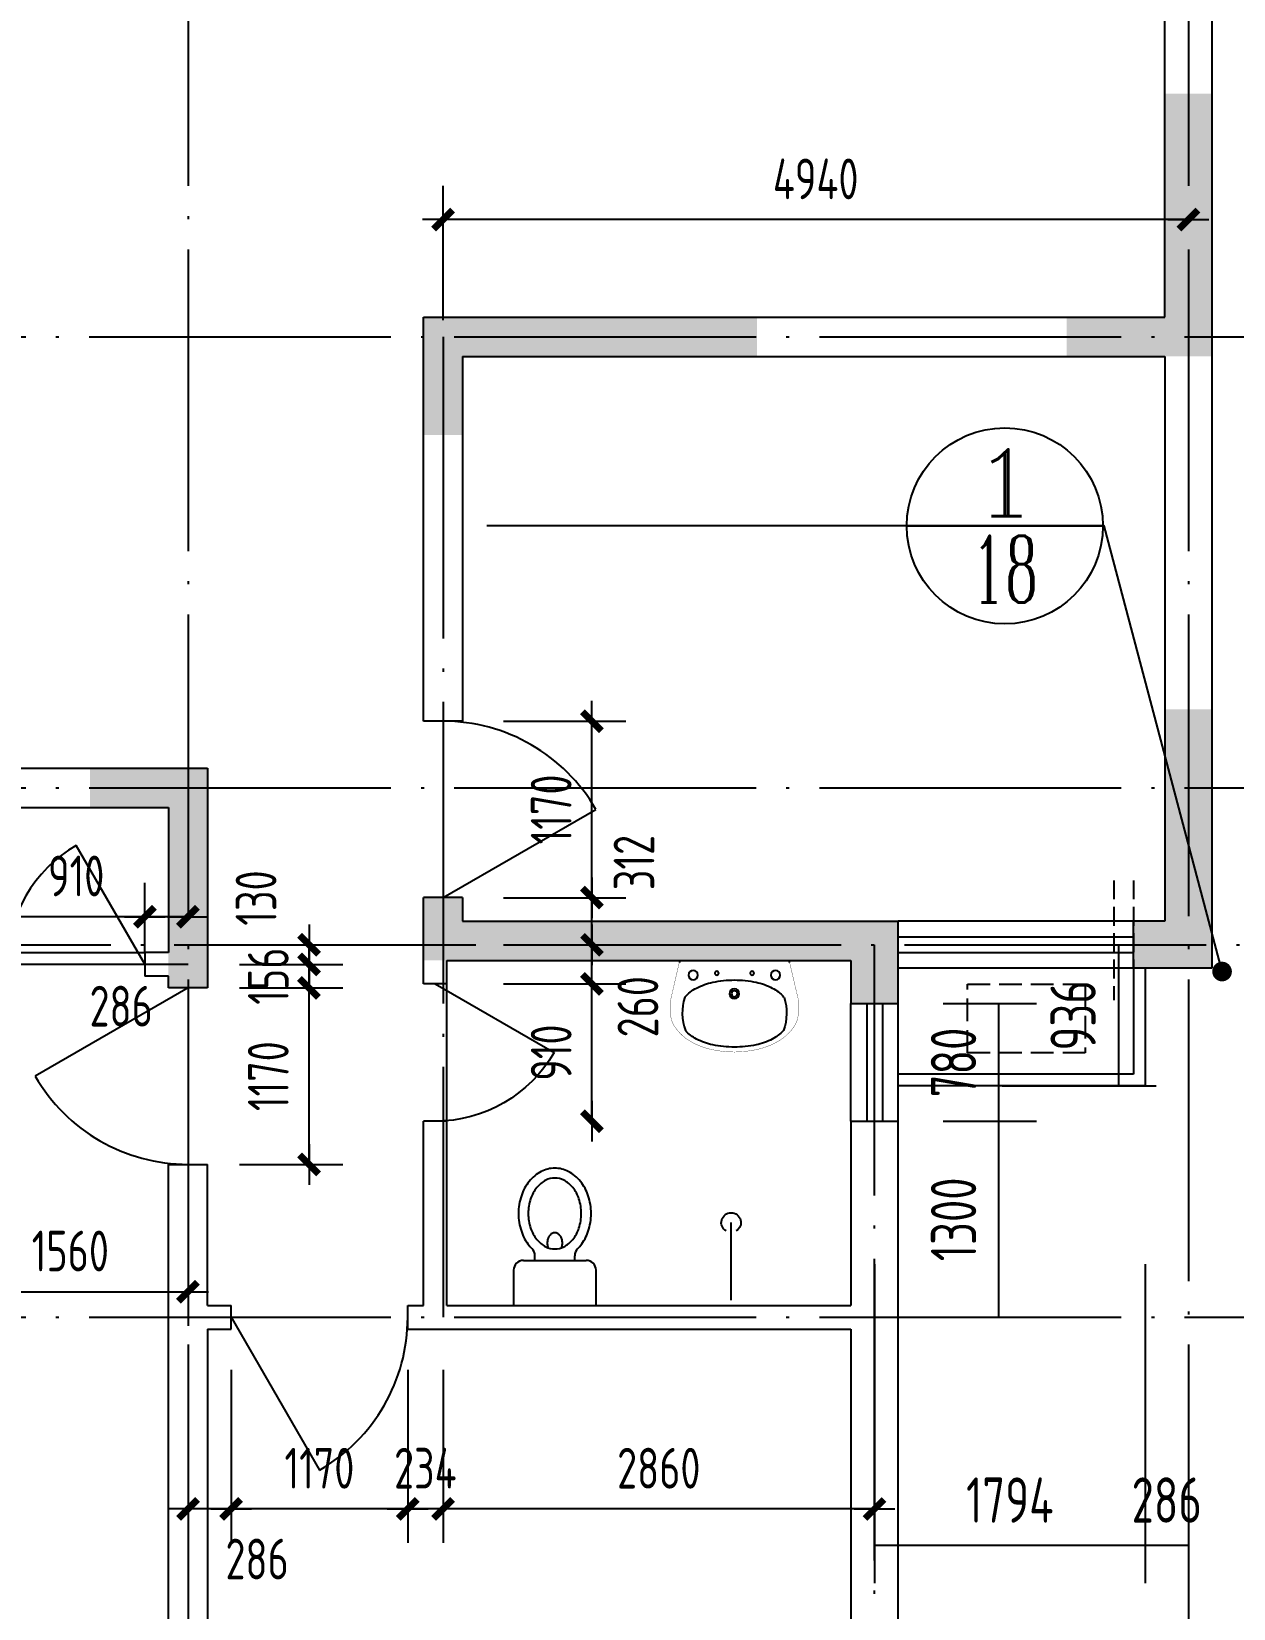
# Model space of a CAD drawing. Extents: x -726032 to 135930, y -151624 to 587044.
# Drawn here: x -674191 to -666225, y 498822 to 509276 of the extents above; entities that cross this region are included whole.
import ezdxf
from ezdxf.enums import TextEntityAlignment as Align

# ---------------------------------------------------------------- set-up
doc = ezdxf.new("R2010")
doc.units = 0
doc.header["$LTSCALE"] = 1000
doc.header["$MEASUREMENT"] = 0
doc.linetypes.add('DASH', pattern=[0.35, 0.25, -0.1])
doc.linetypes.add('DOTE', pattern=[2.42, 2, -0.2, 0.02, -0.2])
doc.layers.get('0').update_dxf_attribs({"linetype": 'CONTINUOUS'})
doc.layers.get('DEFPOINTS').update_dxf_attribs({"color": 1, "linetype": 'CONTINUOUS'})
for name, color, linetype in [('COLUMN', 170, 'CONTINUOUS'), ('DOTE', 8, 'DOTE'), ('GROUND', 45, 'CONTINUOUS'), ('LVTRY', 6, 'CONTINUOUS'), ('PUB_DIM', 245, 'CONTINUOUS'), ('ROOF', 4, 'CONTINUOUS'), ('WALL', 255, 'CONTINUOUS'), ('WINDOW', 155, 'CONTINUOUS'), ('WINDOW_TEXT', 7, 'CONTINUOUS'), ('引线', 213, 'CONTINUOUS'), ('空调', 245, 'CONTINUOUS')]:
    doc.layers.add(name, color=color, linetype=linetype)
doc.styles.add('COMP', font='COMPLEX', dxfattribs={"bigfont": 'hztxt'})
doc.styles.add('DIM_FONT', font='isocp.shx', dxfattribs={"width": 0.8})
doc.styles.add('SIMPLEX', font='SIMPLEX.SHX')
doc.dimstyles.new('DIMA', dxfattribs={"dimtxt": 300, "dimasz": 1, "dimexe": 250, "dimexo": 300, "dimgap": 150, "dimtad": 1, "dimdec": 0, "dimzin": 0, "dimdsep": 46, "dimtxsty": 'DIM_FONT', "dimcen": 0.09, "dimse1": 1, "dimclrt": 142, "dimadec": 0, "dimazin": 0, "dimtfac": 1, "dimtdec": 0, "dimtix": 1, "dimtmove": 2, "dimatfit": 3, "dimfxl": 1, "dimtolj": 1, "dimtzin": 0, "dimarcsym": 0})
doc.dimstyles.new('DIMB', dxfattribs={"dimtxt": 300, "dimasz": 1, "dimexe": 250, "dimexo": 300, "dimgap": 150, "dimtad": 1, "dimdec": 0, "dimzin": 0, "dimdsep": 46, "dimtxsty": 'DIM_FONT', "dimcen": 0.09, "dimse2": 1, "dimclrt": 142, "dimadec": 0, "dimazin": 0, "dimtfac": 1, "dimtdec": 0, "dimtix": 1, "dimtmove": 2, "dimatfit": 3, "dimfxl": 1, "dimtolj": 1, "dimtzin": 0, "dimarcsym": 0})
doc.dimstyles.new('DIMN', dxfattribs={"dimtxt": 300, "dimasz": 1, "dimexe": 250, "dimexo": 300, "dimgap": 150, "dimtad": 1, "dimdec": 0, "dimzin": 0, "dimdsep": 46, "dimtxsty": 'DIM_FONT', "dimcen": 0.09, "dimclrt": 142, "dimadec": 0, "dimazin": 0, "dimtfac": 1, "dimtdec": 0, "dimtix": 1, "dimtmove": 2, "dimatfit": 3, "dimfxl": 1, "dimtolj": 1, "dimtzin": 0, "dimarcsym": 0})

# ---------------------------------------------------------------- blocks, each defined once
blk = doc.blocks.new('*D3699')
at = {"layer": 'DEFPOINTS', "color": 0, "transparency": 16777216}
for p in [(-666810, 501404), (-666524, 501404), (-666524, 499241)]:
    blk.add_point(p, dxfattribs=at)
at = {"layer": 'PUB_DIM', "color": 0, "lineweight": -2, "transparency": 16777216}
for p, q in [((-666810, 501104), (-666810, 498991)), ((-666811, 499241), (-666812, 499241)), ((-666810, 499241), (-666524, 499241)), ((-666523, 499241), (-666522, 499241))]:
    blk.add_line(p, q, dxfattribs=at)
at = {"layer": 'PUB_DIM', "color": 0, "transparency": 16777216}
for points in [[(-666811, 499242), (-666811, 499241), (-666810, 499241)], [(-666523, 499242), (-666523, 499241), (-666524, 499241)]]:
    blk.add_solid(points, dxfattribs=at)
at = {"layer": 'PUB_DIM', "color": 142, "transparency": 16777216, "insert": (-666667, 499541), "char_height": 300, "attachment_point": 5, "style": 'DIM_FONT'}
blk.add_mtext('\\A1;286', dxfattribs=at)
blk = doc.blocks.new('_DIMX')
blk.add_line((-150, 0), (150, 0))
at = {"const_width": 50}
blk.add_lwpolyline([(-70, -70), (70, 70)], dxfattribs=at)
blk = doc.blocks.new('*D2237')
at = {"layer": 'DEFPOINTS', "color": 0, "transparency": 16777216}
for p in [(-673154, 500674), (-672868, 500674), (-673154, 499482)]:
    blk.add_point(p, dxfattribs=at)
at = {"layer": 'PUB_DIM', "color": 0, "lineweight": -2, "transparency": 16777216}
for p, q in [((-673154, 500404), (-673154, 499257)), ((-672869, 499482), (-673153, 499482))]:
    blk.add_line(p, q, dxfattribs=at)
at = {"layer": 'PUB_DIM', "color": 0, "lineweight": -2, "transparency": 16777216, "xscale": 0.9, "yscale": 0.9, "zscale": 0.9, "rotation": 180}
blk.add_blockref('_DIMX', (-673154, 499482), dxfattribs=at)
at = {"layer": 'PUB_DIM', "color": 0, "lineweight": -2, "transparency": 16777216, "xscale": 0.9, "yscale": 0.9, "zscale": 0.9}
blk.add_blockref('_DIMX', (-672868, 499482), dxfattribs=at)
at = {"layer": 'PUB_DIM', "color": 142, "transparency": 16777216, "insert": (-672696, 499150), "char_height": 270, "attachment_point": 5, "style": 'DIM_FONT'}
blk.add_mtext('\\A1;286', dxfattribs=at)
blk = doc.blocks.new('*D985')
at = {"layer": 'DEFPOINTS', "color": 0, "transparency": 16777216}
for p in [(-668604, 501404), (-666810, 501404), (-666810, 499241)]:
    blk.add_point(p, dxfattribs=at)
at = {"layer": 'PUB_DIM', "color": 0, "lineweight": -2, "transparency": 16777216}
for p, q in [((-668604, 501104), (-668604, 498991)), ((-666810, 501104), (-666810, 498991)), ((-668603, 499241), (-666811, 499241))]:
    blk.add_line(p, q, dxfattribs=at)
at = {"layer": 'PUB_DIM', "color": 0, "transparency": 16777216}
for points in [[(-668603, 499242), (-668603, 499241), (-668604, 499241)], [(-666811, 499242), (-666811, 499241), (-666810, 499241)]]:
    blk.add_solid(points, dxfattribs=at)
at = {"layer": 'PUB_DIM', "color": 142, "transparency": 16777216, "insert": (-667707, 499541), "char_height": 300, "attachment_point": 5, "style": 'DIM_FONT'}
blk.add_mtext('\\A1;1794', dxfattribs=at)
blk = doc.blocks.new('*D2324')
at = {"layer": 'DEFPOINTS', "color": 0, "transparency": 16777216}
for p in [(-671464, 500674), (-668604, 500674), (-671464, 499482)]:
    blk.add_point(p, dxfattribs=at)
at = {"layer": 'PUB_DIM', "color": 0, "lineweight": -2, "transparency": 16777216}
for p, q in [((-671464, 500404), (-671464, 499257)), ((-668605, 499482), (-671463, 499482))]:
    blk.add_line(p, q, dxfattribs=at)
at = {"layer": 'PUB_DIM', "color": 0, "lineweight": -2, "transparency": 16777216, "xscale": 0.9, "yscale": 0.9, "zscale": 0.9, "rotation": 180}
blk.add_blockref('_DIMX', (-671464, 499482), dxfattribs=at)
at = {"layer": 'PUB_DIM', "color": 0, "lineweight": -2, "transparency": 16777216, "xscale": 0.9, "yscale": 0.9, "zscale": 0.9}
blk.add_blockref('_DIMX', (-668604, 499482), dxfattribs=at)
at = {"layer": 'PUB_DIM', "color": 142, "transparency": 16777216, "insert": (-670034, 499752), "char_height": 270, "attachment_point": 5, "style": 'DIM_FONT'}
blk.add_mtext('\\A1;2860', dxfattribs=at)
blk = doc.blocks.new('M_E11')
for p, q in [((-280, -10), (-280, 0)), ((280, 0), (280, -10)), ((-250.5, -188.9), (-250.5, -185.7)), ((-247.8, -182.8), (-250.2, -184.9))]:
    blk.add_line(p, q)
at = {"const_width": 1.5}
for points in [[(-280, 0), (280, 0)], [(-325.7, -199.5), (-280, -5)], [(325.7, -203.7), (280, -5)]]:
    blk.add_lwpolyline(points, dxfattribs=at)
for points in [[(253, -188.3, 0.098208), (193.2, -140.8, 0.066287), (110.4, -111.4, 0.052428), (0, -99.8, 0.052428), (-110.4, -111.4, 0.066287), (-193.2, -140.8, 0.093876), (-250.8, -185.7, 0.171377)], [(-249.5, -357.7, 0.091341), (-193.2, -401.2, 0.066287), (-110.4, -430.6, 0.052428), (0, -442.2, 0.052428), (110.4, -430.6, 0.066287), (193.2, -401.2, 0.091756), (249.7, -357.5, 0.171377)]]:
    blk.add_lwpolyline(points, format="xyb")
for points in [[(-325.7, -199.5, 0.008223), (-325.7, -203.7, 0.149285)], [(-325.7, -265.7, 0.149285), (-304.4, -336.6, 0.107079), (-230.9, -407.7, 0.075625), (-131, -450.5, 0.062436), (-0.8, -467.3, 0.062436), (129.6, -451.5, 0.075625), (229.8, -409.6, 0.107079), (303.8, -339.1, 0.149285), (325.7, -268.3, 0.005205), (325.7, -265.7, 0.086596)]]:
    blk.add_lwpolyline(points, format="xyb", dxfattribs=at)
at = {"const_width": 1.5, "flags": 128}
for points in [[(-325.7, -203.7), (-325.7, -268.3)], [(325.7, -203.7), (325.7, -268.3)]]:
    blk.add_lwpolyline(points, dxfattribs=at)
at = {"flags": 128}
for points in [[(-253, -188.3, 0.172546), (-249.7, -357.5, 0.726395)], [(253, -188.3, -0.172546), (249.7, -357.5, -0.726395)]]:
    blk.add_lwpolyline(points, format="xyb", dxfattribs=at)
for centre, radius in [((-210, -75), 24), ((-210, -75), 24), ((-210, -75), 24), ((-90, -65), 10), ((90, -65), 10), ((210, -75), 24), ((0, -170), 25), ((0, -170), 15)]:
    blk.add_circle(centre, radius)
blk.add_arc((-249.5, -185.7), 1, 131.32236, 180)
at = {"width": 0.8, "flags": 9}
for tag in ['XSIZE', 'YSIZE']:
    blk.add_attdef(tag, (0, 0), '', height=0.5, dxfattribs=at)
blk = doc.blocks.new('_LV5')
for p, q in [((210.1, 0), (-210.1, 0)), ((-210.1, 0), (-210.1, -180)), ((210.1, -180), (210.1, 0)), ((160.1, -230), (-160.1, -230)), ((-101.4, -230), (-101.4, -254.3)), ((101.4, -230), (101.4, -254.1))]:
    blk.add_line(p, q)
blk.add_lwpolyline([(-135.1, -469.4, 0.080312), (-123, -544.2, 0.089014), (-91.8, -601.5, 0.104918), (-45.6, -639.3, 0.119812), (0.1, -650.4, 0.119812), (45.8, -639.3, 0.104918), (92, -601.5, 0.089014), (123.2, -544.2, 0.080312), (135.3, -469.4, 0.080312), (123.2, -394.6, 0.089014), (92, -337.3, 0.104918), (45.8, -299.5, 0.119812), (0.1, -288.4, 0.119812), (-45.6, -299.5, 0.104918), (-91.8, -337.3, 0.089014), (-123, -394.6, 0.080312)], format="xyb", close=True)
for points in [[(-38.7, -318.5, 0.073567), (-35.6, -339.5, 0.084454), (-27.4, -356, 0.10642), (-14.1, -367.8, 0.129709), (0, -371.5, 0.129709), (14.1, -367.8, 0.10642), (27.4, -356, 0.084454), (35.6, -339.5, 0.073567), (38.7, -318.5, 0.073567), (35.6, -297.5, 0.014016), (34.7, -294.6, 0.10642)], [(-34.7, -294.7, 0.013578), (-35.6, -297.5, 0.073567), (-38.7, -318.5, 0.073567)]]:
    blk.add_lwpolyline(points, format="xyb")
for centre, radius, start, end in [((-160.1, -180), 50, 180, 270), ((160.1, -180), 50, 270, 0), ((52.2, -452.8), 234.6, 141.28635, 161.63333), ((20.4, -427.3), 193.8, 134.81437, 141.28635), ((-151.4, -254.3), 50, 314.81437, 0), ((151.4, -254.1), 50, 180, 225.25549), ((-20.2, -427.3), 193.8, 38.71365, 45.25549), ((-52, -452.8), 234.6, 18.36667, 38.71365), ((102.3, -469.4), 287.4, 161.63333, 180), ((-102.1, -469.4), 287.4, 0, 18.36667), ((102.3, -469.4), 287.4, 180, 198.36667), ((-102.1, -469.4), 287.4, 341.63333, 0), ((52.2, -486), 234.6, 198.36667, 218.71365), ((-52, -486), 234.6, 321.28635, 341.63333), ((20.4, -511.6), 193.8, 218.71365, 242.67141), ((-20.2, -511.6), 193.8, 297.32859, 321.28635), ((0.1, -550.8), 149.6, 242.67141, 270), ((0.1, -550.8), 149.6, 270, 297.32859)]:
    blk.add_arc(centre, radius, start, end)
blk = doc.blocks.new('_LV10')
blk.add_line((0, -37), (0, -432))
blk.add_arc((0, -432), 50, 121.03319, 58.96681)
blk = doc.blocks.new('_DBLK')
blk.add_line((-0.5, 0), (0, -0.866))
blk.add_arc((-0.5, 0), 1, 300, 0)
at = {"layer": 'WINDOW_TEXT', "style": 'SIMPLEX', "flags": 9}
blk.add_attdef('A', text='', height=1, dxfattribs=at).set_placement((0, 1.5), align=Align.MIDDLE)
blk = doc.blocks.new('*D2325')
at = {"layer": 'DEFPOINTS', "color": 0, "transparency": 16777216}
for p in [(-671334, 503534), (-670477, 503534), (-671334, 503222)]:
    blk.add_point(p, dxfattribs=at)
at = {"layer": 'PUB_DIM', "color": 0, "lineweight": -2, "transparency": 16777216}
for p, q in [((-671064, 503534), (-670252, 503534)), ((-670477, 503223), (-670477, 503534))]:
    blk.add_line(p, q, dxfattribs=at)
at = {"layer": 'PUB_DIM', "color": 0, "lineweight": -2, "transparency": 16777216, "xscale": 0.9, "yscale": 0.9, "zscale": 0.9}
for p, rotation in [((-670477, 503534), 90), ((-670477, 503222), 270)]:
    blk.add_blockref('_DIMX', p, dxfattribs=dict(at, rotation=rotation))
at = {"layer": 'PUB_DIM', "color": 142, "transparency": 16777216, "insert": (-670198, 503767), "char_height": 270, "attachment_point": 5, "rotation": 90, "style": 'DIM_FONT'}
blk.add_mtext('\\A1;312', dxfattribs=at)
blk = doc.blocks.new('*D2326')
at = {"layer": 'DEFPOINTS', "color": 0, "transparency": 16777216}
for p in [(-671334, 503222), (-670477, 503222), (-671334, 502962)]:
    blk.add_point(p, dxfattribs=at)
at = {"layer": 'PUB_DIM', "color": 0, "lineweight": -2, "transparency": 16777216}
for p, q in [((-671064, 503222), (-670252, 503222)), ((-670477, 503223), (-670477, 503224)), ((-670477, 502962), (-670477, 503222)), ((-670477, 502962), (-670477, 502961))]:
    blk.add_line(p, q, dxfattribs=at)
at = {"layer": 'PUB_DIM', "color": 0, "lineweight": -2, "transparency": 16777216, "xscale": 0.9, "yscale": 0.9, "zscale": 0.9}
for p, rotation in [((-670477, 503222), 270), ((-670477, 502962), 90)]:
    blk.add_blockref('_DIMX', p, dxfattribs=dict(at, rotation=rotation))
at = {"layer": 'PUB_DIM', "color": 142, "transparency": 16777216, "insert": (-670172, 502811), "char_height": 270, "attachment_point": 5, "rotation": 90, "style": 'DIM_FONT'}
blk.add_mtext('\\A1;260', dxfattribs=at)
blk = doc.blocks.new('*D2327')
at = {"layer": 'DEFPOINTS', "color": 0, "transparency": 16777216}
for p in [(-671334, 504704), (-670477, 504704), (-671334, 503534)]:
    blk.add_point(p, dxfattribs=at)
at = {"layer": 'PUB_DIM', "color": 0, "lineweight": -2, "transparency": 16777216}
for p, q in [((-671064, 504704), (-670252, 504704)), ((-670477, 503535), (-670477, 504704))]:
    blk.add_line(p, q, dxfattribs=at)
at = {"layer": 'PUB_DIM', "color": 0, "lineweight": -2, "transparency": 16777216, "xscale": 0.9, "yscale": 0.9, "zscale": 0.9}
for p, rotation in [((-670477, 504704), 90), ((-670477, 503534), 270)]:
    blk.add_blockref('_DIMX', p, dxfattribs=dict(at, rotation=rotation))
at = {"layer": 'PUB_DIM', "color": 142, "transparency": 16777216, "insert": (-670747, 504119), "char_height": 270, "attachment_point": 5, "rotation": 90, "style": 'DIM_FONT'}
blk.add_mtext('\\A1;1170', dxfattribs=at)
blk = doc.blocks.new('*D2328')
at = {"layer": 'DEFPOINTS', "color": 0, "transparency": 16777216}
for p in [(-671334, 502962), (-670477, 502962), (-671334, 502052)]:
    blk.add_point(p, dxfattribs=at)
at = {"layer": 'PUB_DIM', "color": 0, "lineweight": -2, "transparency": 16777216}
for p, q in [((-671064, 502962), (-670252, 502962)), ((-670477, 502053), (-670477, 502962))]:
    blk.add_line(p, q, dxfattribs=at)
at = {"layer": 'PUB_DIM', "color": 0, "lineweight": -2, "transparency": 16777216, "xscale": 0.9, "yscale": 0.9, "zscale": 0.9}
for p, rotation in [((-670477, 502962), 90), ((-670477, 502052), 270)]:
    blk.add_blockref('_DIMX', p, dxfattribs=dict(at, rotation=rotation))
at = {"layer": 'PUB_DIM', "color": 142, "transparency": 16777216, "insert": (-670747, 502507), "char_height": 270, "attachment_point": 5, "rotation": 90, "style": 'DIM_FONT'}
blk.add_mtext('\\A1;910', dxfattribs=at)
blk = doc.blocks.new('_WBLK')
for p, q in [((-0.5, 0.5), (0.5, 0.5)), ((0.5, 0.1667), (-0.5, 0.1667)), ((0.5, -0.1667), (-0.5, -0.1667)), ((-0.5, -0.5), (0.5, -0.5))]:
    blk.add_line(p, q)
at = {"layer": 'WINDOW_TEXT', "style": 'SIMPLEX', "flags": 9}
blk.add_attdef('A', text='', height=1, dxfattribs=at).set_placement((0, 1.5), align=Align.MIDDLE)
blk = doc.blocks.new('*D2329')
at = {"layer": 'DEFPOINTS', "color": 0, "transparency": 16777216}
for p in [(-674350, 503408), (-674350, 502897), (-673440, 502897)]:
    blk.add_point(p, dxfattribs=at)
at = {"layer": 'PUB_DIM', "color": 0, "lineweight": -2, "transparency": 16777216}
for p, q in [((-674350, 503167), (-674350, 503633)), ((-673441, 503408), (-674349, 503408))]:
    blk.add_line(p, q, dxfattribs=at)
at = {"layer": 'PUB_DIM', "color": 0, "lineweight": -2, "transparency": 16777216, "xscale": 0.9, "yscale": 0.9, "zscale": 0.9, "rotation": 180}
blk.add_blockref('_DIMX', (-674350, 503408), dxfattribs=at)
at = {"layer": 'PUB_DIM', "color": 0, "lineweight": -2, "transparency": 16777216, "xscale": 0.9, "yscale": 0.9, "zscale": 0.9}
blk.add_blockref('_DIMX', (-673440, 503408), dxfattribs=at)
at = {"layer": 'PUB_DIM', "color": 142, "transparency": 16777216, "insert": (-673895, 503678), "char_height": 270, "attachment_point": 5, "style": 'DIM_FONT'}
blk.add_mtext('\\A1;910', dxfattribs=at)
blk = doc.blocks.new('*D2330')
at = {"layer": 'DEFPOINTS', "color": 0, "transparency": 16777216}
for p in [(-673440, 503408), (-673440, 502897), (-673154, 502897)]:
    blk.add_point(p, dxfattribs=at)
at = {"layer": 'PUB_DIM', "color": 0, "lineweight": -2, "transparency": 16777216}
for p, q in [((-673440, 503167), (-673440, 503633)), ((-673155, 503408), (-673439, 503408))]:
    blk.add_line(p, q, dxfattribs=at)
at = {"layer": 'PUB_DIM', "color": 0, "lineweight": -2, "transparency": 16777216, "xscale": 0.9, "yscale": 0.9, "zscale": 0.9, "rotation": 180}
blk.add_blockref('_DIMX', (-673440, 503408), dxfattribs=at)
at = {"layer": 'PUB_DIM', "color": 0, "lineweight": -2, "transparency": 16777216, "xscale": 0.9, "yscale": 0.9, "zscale": 0.9}
blk.add_blockref('_DIMX', (-673154, 503408), dxfattribs=at)
at = {"layer": 'PUB_DIM', "color": 142, "transparency": 16777216, "insert": (-673597, 502815), "char_height": 270, "attachment_point": 5, "style": 'DIM_FONT'}
blk.add_mtext('\\A1;286', dxfattribs=at)
blk = doc.blocks.new('*D1084')
at = {"layer": 'DEFPOINTS', "color": 0, "transparency": 16777216}
for p in [(-673154, 501792), (-674714, 501532), (-673154, 500922)]:
    blk.add_point(p, dxfattribs=at)
at = {"layer": 'PUB_DIM', "color": 0, "lineweight": -2, "transparency": 16777216}
for p, q in [((-673154, 501522), (-673154, 500697)), ((-674714, 501262), (-674714, 500697)), ((-674713, 500922), (-673155, 500922))]:
    blk.add_line(p, q, dxfattribs=at)
at = {"layer": 'PUB_DIM', "color": 0, "lineweight": -2, "transparency": 16777216, "xscale": 0.9, "yscale": 0.9, "zscale": 0.9, "rotation": 180}
blk.add_blockref('_DIMX', (-674714, 500922), dxfattribs=at)
at = {"layer": 'PUB_DIM', "color": 0, "lineweight": -2, "transparency": 16777216, "xscale": 0.9, "yscale": 0.9, "zscale": 0.9}
blk.add_blockref('_DIMX', (-673154, 500922), dxfattribs=at)
at = {"layer": 'PUB_DIM', "color": 142, "transparency": 16777216, "insert": (-673934, 501192), "char_height": 270, "attachment_point": 5, "style": 'DIM_FONT'}
blk.add_mtext('\\A1;1560', dxfattribs=at)
blk = doc.blocks.new('*D2334')
at = {"layer": 'DEFPOINTS', "color": 0, "transparency": 16777216}
for p in [(-673082, 503092), (-672352, 503092), (-673082, 502936)]:
    blk.add_point(p, dxfattribs=at)
at = {"layer": 'PUB_DIM', "color": 0, "lineweight": -2, "transparency": 16777216}
for p, q in [((-672812, 503092), (-672127, 503092)), ((-672352, 503093), (-672352, 503094)), ((-672352, 502936), (-672352, 503092)), ((-672352, 502936), (-672352, 502935))]:
    blk.add_line(p, q, dxfattribs=at)
at = {"layer": 'PUB_DIM', "color": 0, "lineweight": -2, "transparency": 16777216, "xscale": 0.9, "yscale": 0.9, "zscale": 0.9}
for p, rotation in [((-672352, 503092), 270), ((-672352, 502936), 90)]:
    blk.add_blockref('_DIMX', p, dxfattribs=dict(at, rotation=rotation))
at = {"layer": 'PUB_DIM', "color": 142, "transparency": 16777216, "insert": (-672622, 503014), "char_height": 270, "attachment_point": 5, "rotation": 90, "style": 'DIM_FONT'}
blk.add_mtext('\\A1;156', dxfattribs=at)
blk = doc.blocks.new('*D1085')
at = {"layer": 'DEFPOINTS', "color": 0, "transparency": 16777216}
for p in [(-673082, 503222), (-672352, 503222), (-673082, 503092)]:
    blk.add_point(p, dxfattribs=at)
at = {"layer": 'PUB_DIM', "color": 0, "lineweight": -2, "transparency": 16777216}
for p, q in [((-672812, 503222), (-672127, 503222)), ((-672352, 503223), (-672352, 503224)), ((-672352, 503092), (-672352, 503222)), ((-672812, 503092), (-672127, 503092)), ((-672352, 503092), (-672352, 503091))]:
    blk.add_line(p, q, dxfattribs=at)
at = {"layer": 'PUB_DIM', "color": 0, "lineweight": -2, "transparency": 16777216, "xscale": 0.9, "yscale": 0.9, "zscale": 0.9}
for p, rotation in [((-672352, 503222), 270), ((-672352, 503092), 90)]:
    blk.add_blockref('_DIMX', p, dxfattribs=dict(at, rotation=rotation))
at = {"layer": 'PUB_DIM', "color": 142, "transparency": 16777216, "insert": (-672703, 503532), "char_height": 270, "attachment_point": 5, "rotation": 90, "style": 'DIM_FONT'}
blk.add_mtext('\\A1;130', dxfattribs=at)
blk = doc.blocks.new('*D1087')
at = {"layer": 'DEFPOINTS', "color": 0, "transparency": 16777216}
for p in [(-673082, 502936), (-672352, 502936), (-673082, 501766)]:
    blk.add_point(p, dxfattribs=at)
at = {"layer": 'PUB_DIM', "color": 0, "lineweight": -2, "transparency": 16777216}
for p, q in [((-672812, 502936), (-672127, 502936)), ((-672352, 501767), (-672352, 502936)), ((-672812, 501766), (-672127, 501766))]:
    blk.add_line(p, q, dxfattribs=at)
at = {"layer": 'PUB_DIM', "color": 0, "lineweight": -2, "transparency": 16777216, "xscale": 0.9, "yscale": 0.9, "zscale": 0.9}
for p, rotation in [((-672352, 502936), 90), ((-672352, 501766), 270)]:
    blk.add_blockref('_DIMX', p, dxfattribs=dict(at, rotation=rotation))
at = {"layer": 'PUB_DIM', "color": 142, "transparency": 16777216, "insert": (-672622, 502351), "char_height": 270, "attachment_point": 5, "rotation": 90, "style": 'DIM_FONT'}
blk.add_mtext('\\A1;1170', dxfattribs=at)
blk = doc.blocks.new('*D2335')
at = {"layer": 'DEFPOINTS', "color": 0, "transparency": 16777216}
for p in [(-672868, 500674), (-671698, 500674), (-672868, 499482)]:
    blk.add_point(p, dxfattribs=at)
at = {"layer": 'PUB_DIM', "color": 0, "lineweight": -2, "transparency": 16777216}
for p, q in [((-672868, 500404), (-672868, 499257)), ((-671699, 499482), (-672867, 499482))]:
    blk.add_line(p, q, dxfattribs=at)
at = {"layer": 'PUB_DIM', "color": 0, "lineweight": -2, "transparency": 16777216, "xscale": 0.9, "yscale": 0.9, "zscale": 0.9, "rotation": 180}
blk.add_blockref('_DIMX', (-672868, 499482), dxfattribs=at)
at = {"layer": 'PUB_DIM', "color": 0, "lineweight": -2, "transparency": 16777216, "xscale": 0.9, "yscale": 0.9, "zscale": 0.9}
blk.add_blockref('_DIMX', (-671698, 499482), dxfattribs=at)
at = {"layer": 'PUB_DIM', "color": 142, "transparency": 16777216, "insert": (-672283, 499752), "char_height": 270, "attachment_point": 5, "style": 'DIM_FONT'}
blk.add_mtext('\\A1;1170', dxfattribs=at)
blk = doc.blocks.new('*D2336')
at = {"layer": 'DEFPOINTS', "color": 0, "transparency": 16777216}
for p in [(-671698, 500674), (-671464, 500674), (-671698, 499482)]:
    blk.add_point(p, dxfattribs=at)
at = {"layer": 'PUB_DIM', "color": 0, "lineweight": -2, "transparency": 16777216}
for p, q in [((-671698, 500404), (-671698, 499257)), ((-671699, 499482), (-671700, 499482)), ((-671464, 499482), (-671698, 499482)), ((-671463, 499482), (-671462, 499482))]:
    blk.add_line(p, q, dxfattribs=at)
at = {"layer": 'PUB_DIM', "color": 0, "lineweight": -2, "transparency": 16777216, "xscale": 0.9, "yscale": 0.9, "zscale": 0.9}
blk.add_blockref('_DIMX', (-671698, 499482), dxfattribs=at)
at = {"layer": 'PUB_DIM', "color": 0, "lineweight": -2, "transparency": 16777216, "xscale": 0.9, "yscale": 0.9, "zscale": 0.9, "rotation": 180}
blk.add_blockref('_DIMX', (-671464, 499482), dxfattribs=at)
at = {"layer": 'PUB_DIM', "color": 142, "transparency": 16777216, "insert": (-671581, 499752), "char_height": 270, "attachment_point": 5, "style": 'DIM_FONT'}
blk.add_mtext('\\A1;234', dxfattribs=at)
blk = doc.blocks.new('*D2341')
at = {"layer": 'DEFPOINTS', "color": 0, "transparency": 16777216}
for p in [(-671464, 508029), (-671464, 507092), (-666524, 507092)]:
    blk.add_point(p, dxfattribs=at)
at = {"layer": 'PUB_DIM', "color": 0, "lineweight": -2, "transparency": 16777216}
for p, q in [((-671464, 507362), (-671464, 508254)), ((-666525, 508029), (-671463, 508029))]:
    blk.add_line(p, q, dxfattribs=at)
at = {"layer": 'PUB_DIM', "color": 0, "lineweight": -2, "transparency": 16777216, "xscale": 0.9, "yscale": 0.9, "zscale": 0.9, "rotation": 180}
blk.add_blockref('_DIMX', (-671464, 508029), dxfattribs=at)
at = {"layer": 'PUB_DIM', "color": 0, "lineweight": -2, "transparency": 16777216, "xscale": 0.9, "yscale": 0.9, "zscale": 0.9}
blk.add_blockref('_DIMX', (-666524, 508029), dxfattribs=at)
at = {"layer": 'PUB_DIM', "color": 142, "transparency": 16777216, "insert": (-668994, 508299), "char_height": 270, "attachment_point": 5, "style": 'DIM_FONT'}
blk.add_mtext('\\A1;4940', dxfattribs=at)
blk = doc.blocks.new('*D2342')
at = {"layer": 'DEFPOINTS', "color": 0, "transparency": 16777216}
for p in [(-668448, 502052), (-667780, 502052), (-668448, 500752)]:
    blk.add_point(p, dxfattribs=at)
at = {"layer": 'PUB_DIM', "color": 0, "lineweight": -2, "transparency": 16777216}
for p, q in [((-668148, 502052), (-667530, 502052)), ((-667780, 500753), (-667780, 502051))]:
    blk.add_line(p, q, dxfattribs=at)
at = {"layer": 'PUB_DIM', "color": 0, "transparency": 16777216}
for points in [[(-667780, 502051), (-667779, 502051), (-667780, 502052)], [(-667780, 500753), (-667779, 500753), (-667780, 500752)]]:
    blk.add_solid(points, dxfattribs=at)
at = {"layer": 'PUB_DIM', "color": 142, "transparency": 16777216, "insert": (-668080, 501402), "char_height": 300, "attachment_point": 5, "rotation": 90, "style": 'DIM_FONT'}
blk.add_mtext('\\A1;1300', dxfattribs=at)
blk = doc.blocks.new('*D1088')
at = {"layer": 'DEFPOINTS', "color": 0, "transparency": 16777216}
for p in [(-668448, 502832), (-667780, 502832), (-668448, 502052)]:
    blk.add_point(p, dxfattribs=at)
at = {"layer": 'PUB_DIM', "color": 0, "lineweight": -2, "transparency": 16777216}
for p, q in [((-668148, 502832), (-667530, 502832)), ((-667780, 502053), (-667780, 502831)), ((-668148, 502052), (-667530, 502052))]:
    blk.add_line(p, q, dxfattribs=at)
at = {"layer": 'PUB_DIM', "color": 0, "transparency": 16777216}
for points in [[(-667780, 502831), (-667779, 502831), (-667780, 502832)], [(-667780, 502053), (-667779, 502053), (-667780, 502052)]]:
    blk.add_solid(points, dxfattribs=at)
at = {"layer": 'PUB_DIM', "color": 142, "transparency": 16777216, "insert": (-668080, 502442), "char_height": 300, "attachment_point": 5, "rotation": 90, "style": 'DIM_FONT'}
blk.add_mtext('\\A1;780', dxfattribs=at)
blk = doc.blocks.new('*D1089')
at = {"layer": 'DEFPOINTS', "color": 0, "transparency": 16777216}
for p in [(-668058, 503222), (-668058, 502286), (-666988, 502286)]:
    blk.add_point(p, dxfattribs=at)
at = {"layer": 'PUB_DIM', "color": 0, "lineweight": -2, "transparency": 16777216}
for p, q in [((-667758, 503222), (-666738, 503222)), ((-666988, 503221), (-666988, 502287)), ((-667758, 502286), (-666738, 502286))]:
    blk.add_line(p, q, dxfattribs=at)
at = {"layer": 'PUB_DIM', "color": 0, "transparency": 16777216}
for points in [[(-666988, 503221), (-666988, 503221), (-666988, 503222)], [(-666988, 502287), (-666988, 502287), (-666988, 502286)]]:
    blk.add_solid(points, dxfattribs=at)
at = {"layer": 'PUB_DIM', "color": 142, "transparency": 16777216, "insert": (-667288, 502754), "char_height": 300, "attachment_point": 5, "rotation": 90, "style": 'DIM_FONT'}
blk.add_mtext('\\A1;936', dxfattribs=at)
blk = doc.blocks.new('_INDEX')
blk.add_line((-0.5, 0), (0.5, 0))
blk.add_circle((0, 0), 0.5)
at = {"style": 'COMP'}
for tag, width, p, p2 in [('1', 2.333333, (-0.17, 0.05), (0.17, 0.05)), ('-', 1.166667, (-0.17, -0.39), (0.17, -0.39))]:
    blk.add_attdef(tag, text='', height=0.34, dxfattribs=dict(at, width=width)).set_placement(p, p2, align=Align.FIT)

msp = doc.modelspace()

# ---------------------------------------------------------------- linework, layer by layer
at = {"layer": 'COLUMN'}
for points in [[(-666679.9, 507382.4), (-666679.9, 508864.4), (-666367.9, 507122.4), (-666367.9, 508864.4)], [(-671593.9, 507382.4), (-671593.9, 506602.4), (-671333.9, 507122.4), (-671333.9, 506602.4)], [(-671593.9, 507382.4), (-671333.9, 507122.4), (-669383.9, 507382.4), (-669383.9, 507122.4)], [(-667329.9, 507382.4), (-667329.9, 507122.4), (-666679.9, 507382.4), (-666367.9, 507122.4)], [(-666679.9, 504782.4), (-666679.9, 503378.4), (-666367.9, 504782.4), (-666367.9, 503066.4)], [(-673803.9, 504392.8), (-673803.9, 504132.4), (-673023.9, 504392.4), (-673283.9, 504132.4)], [(-673283.9, 504132.4), (-673283.9, 502936.4), (-673023.9, 504392.4), (-673023.9, 502936.4)], [(-671593.9, 503534.4), (-671593.9, 503118.4), (-671333.9, 503534.4), (-671333.9, 503378.4)], [(-671593.9, 503118.4), (-671333.9, 503378.4), (-668759.9, 503118.4), (-668447.9, 503378.4)], [(-668759.9, 503118.4), (-668759.9, 502832.4), (-668447.9, 503378.4), (-668447.9, 502832.4)], [(-666887.9, 503378.4), (-666887.9, 503066.4), (-666679.9, 503378.4), (-666367.9, 503066.4)]]:
    msp.add_solid(points, dxfattribs=at)
at = {"layer": 'DOTE'}
for p, q in [((-673153.9, 522352), (-673153.9, 491880.4)), ((-666523.9, 522352), (-666523.9, 491880.4)), ((-712529.2, 507252.4), (-642897.4, 507252.4)), ((-671463.9, 507252.4), (-671463.9, 500752.4)), ((-712529.2, 504262.4), (-642897.4, 504262.4)), ((-711965.6, 503222.4), (-642897.4, 503222.4)), ((-668603.9, 491880.4), (-668603.9, 503222.4)), ((-674713.9, 503092.4), (-673153.9, 503092.4)), ((-712529.2, 500752.4), (-642897.4, 500752.4))]:
    msp.add_line(p, q, dxfattribs=at)
at = {"layer": 'GROUND'}
for p, q in [((-674349.9, 503170.4), (-673439.9, 503170.4)), ((-671437.9, 502052.4), (-671437.9, 502962.4))]:
    msp.add_line(p, q, dxfattribs=at)
at = {"layer": 'ROOF'}
for p, q in [((-666887.9, 503066.4), (-666887.9, 502364.4)), ((-666809.9, 503066.4), (-666809.9, 502286.4)), ((-666887.9, 502364.4), (-668447.9, 502364.4)), ((-666809.9, 502286.4), (-668447.9, 502286.4))]:
    msp.add_line(p, q, dxfattribs=at)
at = {"layer": 'WALL'}
for p, q in [((-666367.9, 513258.4), (-666367.9, 503066.4)), ((-666679.9, 507382.4), (-666679.9, 512946.4)), ((-671593.9, 504704.4), (-671593.9, 507382.4)), ((-671593.9, 507382.4), (-666679.9, 507382.4)), ((-671333.9, 507122.4), (-671333.9, 504704.4)), ((-671333.9, 507122.4), (-666679.9, 507122.4)), ((-666679.9, 507122.4), (-666679.9, 503378.4)), ((-671333.9, 504704.4), (-671593.9, 504704.4)), ((-676273.9, 504392.4), (-673023.9, 504392.4)), ((-673023.9, 504392.4), (-673023.9, 502936.4)), ((-677703.9, 504132.4), (-673283.9, 504132.4)), ((-673283.9, 504132.4), (-673283.9, 503170.4)), ((-671593.9, 502962.4), (-671593.9, 503534.4)), ((-671333.9, 503534.4), (-671593.9, 503534.4)), ((-671333.9, 503534.4), (-671333.9, 503378.4)), ((-671333.9, 503378.4), (-668447.9, 503378.4)), ((-668447.9, 502832.4), (-668447.9, 503378.4)), ((-666679.9, 503378.4), (-666887.9, 503378.4)), ((-666887.9, 503066.4), (-666887.9, 503378.4)), ((-673283.9, 503170.4), (-673439.9, 503170.4)), ((-673439.9, 503170.4), (-673439.9, 503014.4)), ((-671437.9, 503118.4), (-668759.9, 503118.4)), ((-671437.9, 502962.4), (-671437.9, 503118.4)), ((-668759.9, 503118.4), (-668759.9, 502832.4)), ((-666367.9, 503066.4), (-666887.9, 503066.4)), ((-673283.9, 503014.4), (-673439.9, 503014.4)), ((-673283.9, 502936.4), (-673283.9, 503014.4)), ((-673023.9, 502936.4), (-673283.9, 502936.4)), ((-671437.9, 502962.4), (-671593.9, 502962.4)), ((-668759.9, 502832.4), (-668447.9, 502832.4)), ((-671593.9, 500830.4), (-671593.9, 502052.4)), ((-671437.9, 502052.4), (-671593.9, 502052.4)), ((-671437.9, 500830.4), (-671437.9, 502052.4)), ((-668759.9, 502052.4), (-668447.9, 502052.4)), ((-668759.9, 502052.4), (-668759.9, 500830.4)), ((-673283.9, 495578.4), (-673283.9, 501766.4)), ((-673283.9, 501766.4), (-673023.9, 501766.4)), ((-673023.9, 500830.4), (-673023.9, 501766.4)), ((-673023.9, 500830.4), (-672867.9, 500830.4)), ((-672867.9, 500674.4), (-672867.9, 500830.4)), ((-671697.9, 500674.4), (-671697.9, 500830.4)), ((-671697.9, 500830.4), (-671593.9, 500830.4)), ((-671437.9, 500830.4), (-668759.9, 500830.4)), ((-673023.9, 500674.4), (-673023.9, 495578.4)), ((-673023.9, 500674.4), (-672867.9, 500674.4)), ((-671697.9, 500674.4), (-668759.9, 500674.4)), ((-668759.9, 500674.4), (-668759.9, 495578.4))]:
    msp.add_line(p, q, dxfattribs=at)
at = {"layer": 'WALL', "color": 255}
msp.add_line((-668447.9, 495266.4), (-668447.9, 502052.4), dxfattribs=at)
at = {"layer": '引线'}
msp.add_lwpolyline([(-666300.5, 503044.5), (-667082.9, 505998.7), (-671173.4, 505998.7)], dxfattribs=at)
at = {"layer": '引线', "const_width": 64.7}
msp.add_lwpolyline([(-666333.2, 503044.5, 1), (-666267.9, 503044.5, 1)], format="xyb", close=True, dxfattribs=at)
at = {"layer": '空调', "linetype": 'DASH', "ltscale": 0.5}
for p, q in [((-667017.9, 503648.3), (-667017.9, 502854.2)), ((-666887.9, 503648.3), (-666887.9, 502854.2))]:
    msp.add_line(p, q, dxfattribs=at)
at = {"layer": '空调', "linetype": 'DASH', "ltscale": 0.6}
msp.add_lwpolyline([(-667207, 502505), (-667987, 502505), (-667987, 502960), (-667207, 502960)], close=True, dxfattribs=at)

# ---------------------------------------------------------------- block references
at = {"layer": 'LVTRY', "xscale": -1.299999999999272, "yscale": 1.30000000000291, "zscale": 1.3}
msp.add_blockref('M_E11', (-669532.5, 503118.4), dxfattribs=at)
at = {"layer": 'LVTRY', "rotation": 180}
for name, p, xscale, yscale, zscale in [('_LV5', (-670722.9, 500830.4), 1.299999999999272, 1.299999999999272, 1.299999999999272), ('_LV10', (-669554.4, 500818.8), -1.299999999999272, 1.30000000000291, 1.3)]:
    msp.add_blockref(name, p, dxfattribs=dict(at, xscale=xscale, yscale=yscale, zscale=zscale))
at = {"layer": 'WINDOW'}
for name, p, xscale, yscale, zscale, rotation in [('_DBLK', (-671463.9, 504119.4), 1170, 1170, 1170, 90), ('_DBLK', (-673153.9, 502351.4), -1170, -1170, 1170, 90), ('_DBLK', (-671515.9, 502507.4), -910, 910, 910, 90), ('_WBLK', (-668603.9, 502442.4), -780, 312, 780, 270), ('_DBLK', (-672282.9, 500752.4), -1170, -1170, 1170, 180)]:
    msp.add_blockref(name, p, dxfattribs=dict(at, xscale=xscale, yscale=yscale, zscale=zscale, rotation=rotation))
for name, p, xscale, yscale, zscale in [('_DBLK', (-673894.9, 503092.4), -910, -910, 910), ('_WBLK', (-667667.9, 503222.4), -1560, 312, 1560)]:
    msp.add_blockref(name, p, dxfattribs=dict(at, xscale=xscale, yscale=yscale, zscale=zscale))
at = {"layer": '引线'}
ref = msp.add_blockref('_INDEX', (-667740.3, 505998.7), dxfattribs=dict(at, xscale=1300, yscale=1300, zscale=1300))
ref.add_attrib('1', '1', dxfattribs={"layer": '0', "height": 442, "style": 'COMP', "width": 2.333333}).set_placement((-667961.3, 506063.7), (-667519.3, 506063.7), align=Align.FIT)
ref.add_attrib('-', '18', dxfattribs={"layer": '0', "height": 442, "style": 'COMP', "width": 0.724138}).set_placement((-667961.3, 505491.7), (-667519.3, 505491.7), align=Align.FIT)

# ---------------------------------------------------------------- dimensions: what is measured, and where the dimension line sits
at = {"layer": 'PUB_DIM'}
for base, p1, p2, dimstyle, picture, middle in [((-671463.9, 508029.2), (-666523.9, 507092.2), (-671463.9, 507092.2), 'DIMA', '*D2341', (-668993.9, 508299.2)), ((-673153.9, 500921.7), (-674713.9, 501532.4), (-673153.9, 501792.4), 'DIMN', '*D1084', (-673933.9, 501191.7))]:
    dim = msp.add_linear_dim(base=base, p1=p1, p2=p2, dimstyle=dimstyle, override={"dimscale": 0.9, "dimblk1": '_DIMX', "dimblk2": '_DIMX', "dimsah": 1}, dxfattribs=at)
    dim.commit()
    dim.dimension.update_dxf_attribs({"geometry": picture, "text_midpoint": middle})
for p1, p2, distance, dimstyle, picture, middle in [((-671333.9, 503534.4), (-671333.9, 504704.4), -857.1, 'DIMA', '*D2327', (-670746.7, 504119.4)), ((-673439.9, 502896.7), (-674349.9, 502896.7), -510.9, 'DIMA', '*D2329', (-673894.9, 503677.6)), ((-673081.8, 502936.4), (-673081.8, 503092.4), -730.2, 'DIMA', '*D2334', (-672621.6, 503014.4)), ((-673081.8, 501766.4), (-673081.8, 502936.4), -730.2, 'DIMN', '*D1087', (-672621.6, 502351.4)), ((-671333.9, 502052.4), (-671333.9, 502962.4), -857.1, 'DIMA', '*D2328', (-670746.7, 502507.4)), ((-671697.9, 500674.4), (-672867.9, 500674.4), 1192.9, 'DIMA', '*D2335', (-672282.9, 499751.5)), ((-671463.9, 500674.4), (-671697.9, 500674.4), 1192.9, 'DIMA', '*D2336', (-671580.9, 499751.6)), ((-668603.9, 500674.4), (-671463.9, 500674.4), 1192.9, 'DIMA', '*D2324', (-670033.9, 499751.6))]:
    dim = msp.add_aligned_dim(p1=p1, p2=p2, distance=distance, dimstyle=dimstyle, override={"dimscale": 0.9, "dimblk1": '_DIMX', "dimblk2": '_DIMX', "dimsah": 1}, dxfattribs=at)
    dim.commit()
    dim.dimension.update_dxf_attribs({"geometry": picture, "text_midpoint": middle})
for base, p1, p2, angle, dimstyle, picture, middle in [((-670476.7, 503534.4), (-671333.9, 503222.4), (-671333.9, 503534.4), 90, 'DIMA', '*D2325', (-670198, 503767.3)), ((-672351.6, 503222.4), (-673081.8, 503092.4), (-673081.8, 503222.4), 90, 'DIMN', '*D1085', (-672702.6, 503531.7)), ((-673439.9, 503407.6), (-673153.9, 502896.7), (-673439.9, 502896.7), 180, 'DIMA', '*D2330', (-673596.6, 502815.4)), ((-670476.7, 503222.4), (-671333.9, 502962.4), (-671333.9, 503222.4), 90, 'DIMA', '*D2326', (-670172.5, 502811.1)), ((-673153.9, 499481.5), (-672867.9, 500674.4), (-673153.9, 500674.4), 180, 'DIMA', '*D2237', (-672696.3, 499149.6))]:
    dim = msp.add_linear_dim(base=base, p1=p1, p2=p2, angle=angle, dimstyle=dimstyle, override={"dimscale": 0.9, "dimblk1": '_DIMX', "dimblk2": '_DIMX', "dimsah": 1}, dxfattribs=at)
    dim.commit()
    dim.dimension.update_dxf_attribs({"geometry": picture, "text_midpoint": middle, "dimtype": 161})
dim = msp.add_linear_dim(base=(-666987.8, 502286.4), p1=(-668058, 503222.4), p2=(-668058, 502286.4), angle=90, dimstyle='DIMN', dxfattribs=at)
dim.commit()
dim.dimension.update_dxf_attribs({"geometry": '*D1089', "text_midpoint": (-667287.8, 502754.4)})
for p1, p2, dimstyle, picture, middle in [((-668447.9, 502052.4), (-668447.9, 502832.4), 'DIMN', '*D1088', (-668079.6, 502442.4)), ((-668447.9, 500752.4), (-668447.9, 502052.4), 'DIMA', '*D2342', (-668079.6, 501402.4))]:
    dim = msp.add_aligned_dim(p1=p1, p2=p2, distance=-668.3, dimstyle=dimstyle, dxfattribs=at)
    dim.commit()
    dim.dimension.update_dxf_attribs({"geometry": picture, "text_midpoint": middle})
for base, p1, p2, dimstyle, picture, middle in [((-666809.9, 499241.3), (-668603.9, 501403.7), (-666809.9, 501403.7), 'DIMN', '*D985', (-667706.9, 499541.3)), ((-666523.9, 499241.3), (-666809.9, 501403.7), (-666523.9, 501403.7), 'DIMB', '*D3699', (-666666.9, 499541.4))]:
    dim = msp.add_linear_dim(base=base, p1=p1, p2=p2, dimstyle=dimstyle, dxfattribs=at)
    dim.commit()
    dim.dimension.update_dxf_attribs({"geometry": picture, "text_midpoint": middle})

doc.saveas('drawing.dxf')
